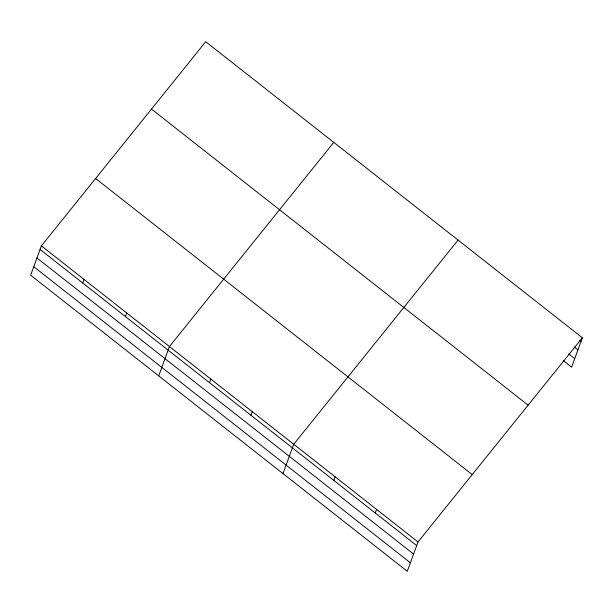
<?xml version="1.0" encoding="UTF-8"?>
<svg xmlns="http://www.w3.org/2000/svg" width="613" height="613" viewBox="0 0 613 613"><rect width="100%" height="100%" fill="white"/><g stroke="black" fill="none" stroke-linecap="round" stroke-linejoin="round"><path stroke-width="0.92" d="M41.385 245.867L30.65 275.206L407.277 571.293L418.012 541.953L582.35 337.794L205.723 41.707L41.385 245.867L418.012 541.953M82.755 283.03L84.073 279.428M125.435 316.584L126.753 312.982M158.706 375.876L169.441 346.537L333.779 142.377M209.546 382.711L210.864 379.11M250.978 415.277L252.295 411.675M282.991 473.581L293.727 444.249L458.064 240.089M333.832 480.416L335.15 476.814M375.263 512.989L376.581 509.38M582.35 337.794L571.615 367.133L563.477 360.735M579.553 340.23L581.032 341.395M574.228 346.981L577.921 349.885M568.803 353.985L574.718 358.636M151.495 109.083L528.115 405.162M95.62 178.498L472.24 474.577M40.067 249.476L416.694 545.555M36.956 257.966L413.583 554.045M33.761 266.716L410.381 562.795"/></g></svg>
